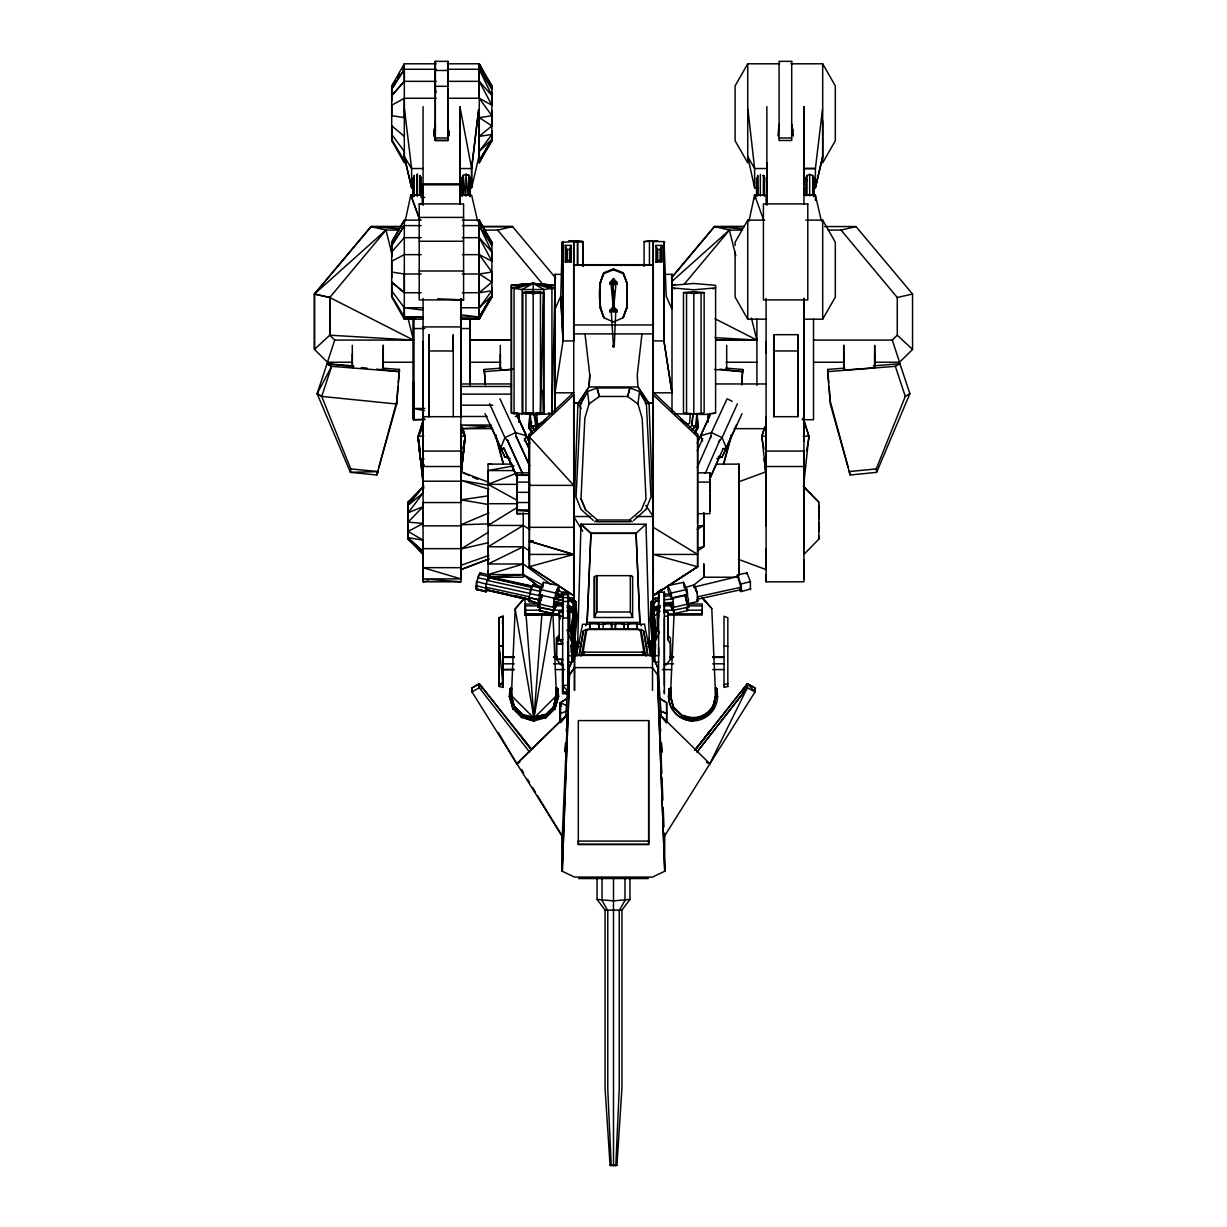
<?xml version="1.0" encoding="UTF-8"?>
<svg xmlns="http://www.w3.org/2000/svg" width="1227" height="1227" viewBox="0 0 1227 1227"><rect width="100%" height="100%" fill="white"/><g stroke="black" fill="none" stroke-linecap="round" stroke-linejoin="round"><path stroke-width="1.5" d="M407.977 318.084L413.484 340.078L329.741 335.201L314.465 349.404L314.449 294.02L371.06 226.581L402.425 226.581L371.06 226.581L314.465 294.02L314.465 349.404L327.44 362.241L352.302 362.21M391.919 253.912L385.953 230.078L314.449 294.02L329.741 297.501L413.484 340.078L334.71 340.078L329.741 335.186L329.756 297.501L385.968 230.093L398.806 230.093M352.318 366.428L352.318 354.082M391.72 287.409L391.72 297.072L404.312 319.189L423.054 319.189M391.72 256.796L391.72 248.56M436.168 63.819L404.312 63.789L404.312 162.838L391.72 140.737L391.72 131.044M391.72 100.829L391.72 92.178M421.183 292.747L404.312 292.747L391.72 282.133L391.72 290.784L404.312 307.778L404.327 317.026L423.054 317.578M391.72 277.747L391.72 261.198L404.312 254.649L421.183 254.649M421.183 225.615L404.312 225.615L391.689 245.446L391.72 251.934L404.312 237.67L421.183 237.67M436.168 69.279L404.312 69.264L404.327 81.35L391.72 95.599L391.72 87.286L395.569 80.706L391.72 87.286M382.21 368.115L399.342 369.465L399.342 371.674L396.658 404.036L376.781 475.002L350.385 472.349L317.118 393.668L327.057 363.775L353.698 366.674M391.689 272.057L404.327 273.989L404.327 292.732L391.689 282.149M404.327 98.267L404.327 117.639L391.689 115.721L391.72 105.231L404.312 98.267L436.168 98.267M423.07 486.981L408.162 502.211L408.162 505.294L423.07 486.981L408.131 502.196L408.131 539.159L423.054 551.291L408.131 537.671L408.162 512.748L423.07 493.009L423.07 341.551M460.907 451.061L460.892 441.367L460.892 451.061L423.054 451.061L423.07 441.367L423.07 466.521L460.907 466.521L460.907 481.214L423.054 481.199M460.125 199.142L460.125 183.835L460.125 184.848L423.054 184.832L423.07 183.851L423.07 198.697L423.07 183.851L460.14 183.835L460.125 194.986M423.054 554.389L417.318 547.334L423.07 554.374L408.131 539.159L408.162 522.119L423.07 523.454L408.131 531.414L423.054 540.187L423.07 581.797L460.907 581.828L460.892 298.422L460.892 416.705L423.054 416.689L423.07 418.852L423.07 416.705M423.085 183.835L423.07 205.154L423.054 106.611M429.174 350.968L429.174 416.689L429.174 334.68L429.174 350.968L453.269 350.968L453.254 334.695L453.269 416.689M433.775 131.32L435.294 124.372L435.294 130.292L435.294 124.356L433.791 135.783L435.294 130.292L433.76 131.304L433.76 135.783M435.309 70.476L435.309 61.35L435.294 88.773L435.309 72.546M435.294 137.976L447.916 137.976L447.901 140.445L435.309 140.461L435.309 86.304L435.309 88.789M447.886 72.546L447.901 61.381L447.901 140.445L435.294 140.476L435.294 61.35L447.916 61.35L447.886 70.476L435.294 70.476M447.886 88.789L447.886 140.461L447.886 137.976M447.886 61.35L447.901 86.304L435.294 86.289M460.125 203.866L460.125 106.626L460.14 204.418M460.892 428.238L460.907 502.564L423.054 502.564L423.07 525.846L460.907 525.846M468.944 180.568L470.064 179.357L470.079 196.627L470.064 178.007L468.944 175.476L465.877 174.387L468.929 175.492L468.913 195.231L468.944 175.476L465.877 174.357L463.223 175.492L462.058 178.007L462.058 195.952L462.088 178.007L463.223 180.553L462.502 195.568M470.079 383.729L470.079 319.189M471.597 187.838L471.597 168.544L478.637 109.632L471.613 168.528L471.613 187.854L478.883 156.611L478.883 143.452L478.867 156.581M498.269 732.442L516.751 763.777L567.61 714.16L562.257 836.354L471.996 691.905L472.027 687.918L479.266 683.715L531.276 748.838M486.153 584.052L476.597 581.598L476.214 588.853L486.137 591.675L476.613 589.62L476.597 581.598L480.064 572.871L489.588 574.942L489.972 576.092L489.573 574.942L488.423 576.445L486.153 584.052L485.386 590.923L486.153 591.705L487.288 590.555M460.524 317.041L479.266 317.041L479.251 220.139L462.41 220.124M482.18 70.859L479.266 65.936L491.889 85.89L491.858 89.111L479.266 63.789L479.251 98.267L491.889 115.721L479.266 117.654L479.251 160.676L491.889 140.752L491.889 85.89L479.266 63.789L447.41 63.789M488.085 570.77L488.085 575.616L488.07 464.097L512.134 464.097M550.984 584.512L523.254 563.96L488.07 563.991L488.085 546.767L523.254 525.447L529.788 529.389M523.254 525.447L488.07 525.447L488.085 490.263M488.085 470.585L488.085 484.374L516.552 500.033M491.858 287.409L491.858 295.722L479.266 317.041L460.524 314.725M462.395 292.732L479.266 292.747L491.889 282.149L491.858 272.057L479.266 254.649L462.395 254.649M479.266 254.649L491.889 261.198L491.858 251.934L479.266 225.615L462.41 225.615M479.266 225.615L491.889 245.446L491.858 242.24L479.266 220.124L479.266 319.189L460.524 319.189M491.858 131.044L491.858 139.387L479.266 160.691L479.251 136.35L491.889 125.798L491.858 110.921M447.41 98.267L479.266 98.267L491.889 105.231L491.858 92.194M502.978 657.243L502.963 616.276L499.174 617.764L499.159 686.445L502.978 687.427L502.978 616.261L499.159 617.748L499.159 686.445L502.978 681.016L502.978 687.427L502.963 681M500.325 368.714L500.325 354.143M511.368 687.78L512.917 708.746L521.72 717.504L533.96 720.924L546.184 717.488L554.972 708.731L558.423 696.568L558.055 688.914L556.138 687.78L556.138 689.681L556.153 687.795L558.024 688.914L558.408 696.537L554.972 708.731L545.049 716.077L533.96 719.145L522.472 716.093L514.45 708.086L511.368 696.246L509.481 696.553L509.88 688.93L511.398 687.78C508.469 703.362 518.331 717.948 533.96 720.924L533.96 718.961A22.439 22.347 -0.9 0 1 511.383 697.243L509.496 696.537L509.865 688.899L511.368 687.78L511.383 689.666L509.88 688.93M528.515 472.855L517.134 472.824L517.15 513.684L528.5 513.699M517.15 484.036L517.15 472.824L517.134 513.699L520.923 513.5M519.036 416.474L519.021 421.597L519.021 416.49L515.279 416.474M519.021 418.484L519.021 422.303L519.036 414.481M529.358 559.497L529.389 547.564M552.948 614.175L556.521 697.243L553.454 707.918L545.049 715.924L546.199 717.504L533.96 718.961L545.064 715.924L546.199 717.504L533.96 719.129L545.049 715.908L553.454 708.071L558.423 696.553L558.04 688.945L556.153 687.795L556.153 689.681M541.782 596.721L538.914 603.623L538.546 599.696L541.598 588.393L532.043 585.939L528.99 597.641L529.374 601.583L538.929 603.653L541.199 599.19M541.997 596.429L538.162 607.12L554.205 610.371L556.26 603.055M585.003 333.836L589.804 375.14L589.037 386.934L577.948 403.606L573.745 516.521L573.745 602.518L573.73 241.581L562.257 242.348L560.754 296.397L554.987 309.005L555.003 411.843L554.987 274.357L560.616 274.373M559.19 635.341L556.537 638.117L556.521 659.374L562.641 659.359L560.724 664.559L562.641 664.528L560.724 664.528L556.521 659.359L556.537 638.117L559.19 635.325L559.221 639.696L556.521 643.822L562.641 643.822L559.19 639.712L559.19 611.798L562.641 611.798L559.221 611.813L559.205 616.215L562.641 616.215M560.356 721.537L560.356 702.749L567.779 698.01L560.356 702.749L560.34 722.258M657.856 686.752L664.743 871.262L657.473 674.85L652.488 667.611L574.497 667.611L569.527 674.85L562.273 871.247L562.273 833.087L562.257 871.262L574.497 877.075L652.503 877.075L664.727 871.247L664.743 833.102M562.656 663.761L562.656 691.951L566.935 693.301M562.656 613.623L562.641 602.457M573.73 340.922L563.024 340.922L562.257 242.348L563.04 241.581L563.04 340.922L555.003 392.809L554.987 403.913M568.377 693.761L562.641 693.761L562.672 592.212L568.377 592.212L568.362 597.917L568.346 592.641M562.641 664.605L562.656 691.951L568.377 691.967L568.362 597.672L562.641 597.656L562.641 594.389L555.601 593.776M569.497 627.104L569.497 609.635M569.512 607.672L569.512 605.847L566.843 605.847M571.03 245.4L571.03 262.026L569.527 260.461L569.527 249.48L571.046 245.385L565.31 245.385L565.31 262.057L571.046 262.057L571.046 245.385M572.227 660.525L571.429 645.433L572.211 644.16L572.196 660.525L571.46 645.433L572.411 634.206M572.963 653.009L571.429 652.197L571.445 645.417L572.963 646.276L571.429 645.433L573.561 659.39L572.963 653.009L571.46 652.197L572.211 644.16L572.426 655.924M573.715 340.922L573.699 241.581M573.73 485.355L573.73 394.941L529.374 436.812L573.73 485.371L529.389 485.355L529.374 483.162L529.389 485.355M569.144 240.845L577.549 241.995L577.549 264.894L577.58 241.98L569.144 240.829L582.902 241.612L582.886 266.443L582.902 241.612L575.248 240.645M594.389 576.613L594.389 617.488L632.626 617.488L632.626 576.598L630.325 575.647L596.675 575.647L594.389 576.613L594.374 617.488L596.675 611.982L596.69 575.662L596.675 611.982L630.325 611.982L632.626 617.488M598.945 628.96L598.945 623.868L590.172 623.853L590.172 629.405L590.187 623.868M600.141 307.164L603.96 317.778C598.362 303.805 597.442 286.643 603.945 272.67L613.5 268.882L623.055 272.67L626.89 282.501L626.89 308.268L623.04 317.778L613.5 321.98L603.945 317.793L600.141 308.268L600.11 282.501L603.96 272.685L600.141 283.514M611.567 628.96L611.567 623.868L603.178 623.853L603.193 628.96M614.252 290.799L614.267 311.75L612.733 311.75L612.748 307.041M612.748 310.891L612.748 306.413M623.807 628.96L623.807 623.868L615.417 623.853L615.417 629.405L615.433 623.868M626.859 308.268L626.859 283.514L623.04 272.685L626.859 282.517M636.813 628.96L636.813 623.868L628.04 623.853L628.04 629.405L628.055 623.868M648.684 720.602L648.684 844.421L578.316 844.421L578.316 720.602L648.684 720.602L648.669 844.406L578.331 844.406L578.331 841.062M652.227 615.433L651.767 610.11L650.985 611.015L654.42 633.209L652.887 657.933L654.405 633.209L652.503 612.595L651 611.031L655.187 607.166L658.623 606.798L658.623 607.702L655.187 607.15L651.736 610.095L652.12 617.518M653.255 600.064L653.255 516.521L649.052 403.606L637.963 386.934L637.212 375.14L641.997 333.836M653.255 529.573L653.255 394.956L697.611 436.812M645.31 403.606L653.27 402.41L653.239 332.195M654.789 650.939L654.789 644.16L654.574 655.924M657.503 630.325L657.503 609.635L657.473 630.325L654.436 637.043M658.638 685.341L658.638 691.951L658.623 592.212L664.359 592.212L664.359 693.761L664.344 690.188M658.638 655.479L658.654 647.641M658.638 617.963L658.638 601.506M653.377 638.792L651.736 620.049L652.503 603.561L655.571 600.969L658.623 600.969L658.623 598.163L655.187 598.132L650.985 602.396L650.233 619.221L652.35 643.562M658.638 597.672L658.638 592.227L658.638 597.917M653.27 392.824L671.982 392.809L663.96 340.922L663.96 241.596L653.27 241.581L653.27 602.534M664.344 685.341L664.344 617.963M664.344 613.623L664.344 592.227L664.344 594.635M666.629 721.921L666.644 702.749L659.221 698.01L666.644 702.749L666.66 721.921M667.795 639.696L667.795 611.813L664.359 611.798L667.795 611.813L667.81 639.712L670.479 643.822L670.463 659.359L666.261 664.528L664.359 664.559L666.261 664.528M666.384 274.373L672.013 274.357L671.982 309.02L666.246 296.397L663.976 241.581L663.976 340.922L672.013 392.824M685.019 596.414L688.822 607.089L672.779 610.386L672.795 607.549L670.709 603.055M664.359 604.298L673.163 603.469L673.163 602.288L664.359 603.07M685.418 588.408L688.454 599.712L688.086 603.623L685.786 599.205M692.197 429.665L696.108 426.812L696.767 414.358M739.697 589.098L740.464 590.172L740.847 587.273L740.847 589.712L697.626 599.19L697.626 596.767L740.847 587.288L737.795 576.491L693.822 587.212M697.611 527.319L697.611 566.721L653.27 595.647L660.663 589.62M697.611 523.315L697.611 434.22L653.27 392.333M686.921 602.135L688.071 603.653L697.611 601.567L697.258 593.546L694.942 585.969L694.191 584.819L693.424 585.586M702.212 609.205L702.212 613.837L667.81 613.853M707.979 421.597L707.979 414.803L707.964 422.318M709.85 511.26L709.85 494.174M709.85 492.349L709.85 472.84L698.485 472.84M738.915 574.558L738.915 563.975M738.915 470.585L738.915 464.128L716.706 464.128M741.66 384.987L742.764 369.465L725.648 368.1M803.93 441.367L803.93 298.422L803.93 581.797L766.093 581.828L766.108 574.819M766.108 548.653L766.093 569.604L738.439 559.359M766.108 525.846L766.108 416.705M766.108 353.391L766.108 341.551M766.875 179.065L766.875 172.639M766.875 162.608L766.875 205.154L766.86 106.611M773.746 416.689L773.746 334.695L797.826 334.68L797.826 416.689L773.731 416.689L773.731 334.68M777.964 135.768L779.114 124.372M797.826 416.689L797.826 334.695M803.93 578.883L803.93 560.095M803.93 551.276L803.93 554.374L818.838 539.144L818.869 502.196L803.946 486.966L818.838 502.211M803.93 548.653L803.93 451.061L766.093 451.061L766.108 466.521L803.946 466.521M803.93 195.001L803.93 187.578M818.838 539.144L818.838 536.03M818.838 531.398L818.838 522.119M818.838 518.852L818.838 505.294M822.458 109.617L815.403 168.544L815.418 187.854L822.688 156.611L822.673 120.89M843.747 368.714L843.747 354.143M874.682 367.824L874.682 345.308L874.698 367.824L843.747 370.109L843.716 345.339L843.747 370.109M482.15 688.516L479.266 683.715L479.266 687.718L472.012 691.921L472.027 687.918L479.282 683.73L531.168 749.605M499.159 686.414L499.174 679.835L499.174 683.546L502.963 684.85L502.978 681.016M532.058 433.085L528.99 428.33L529.88 413.913M555.003 314.633L555.018 309.005M562.656 594.635L562.672 592.641L568.377 592.641M574.865 639.16L576.399 642.595L576.399 654.16L576.399 648.239M598.945 626.015L598.945 623.868L598.945 629.405M610.08 310.17L610.08 311.98L612.365 309.449L610.064 311.98L610.064 310.17L612.35 307.64M610.08 282.363L610.08 284.158L613.5 280.37L613.5 278.56L616.936 282.363L616.936 284.158L613.5 280.37L610.064 284.158L610.064 282.363L613.5 278.56M611.567 626.015L611.567 623.868L611.567 629.405M623.807 626.015L623.807 623.868L623.807 629.405M636.813 626.015L636.813 623.868L636.813 629.405M643.684 633.316L643.7 631.215L641.414 629.497L585.586 629.497L583.3 631.215L579.083 654.743M540.079 610.202L524.773 610.202L524.788 615.018L559.19 615.034M540.079 604.021L524.773 603.991L524.788 609.205L524.788 604.021M568.346 617.963L568.362 601.414L562.641 601.506M766.875 184.848L766.875 183.851M652.411 623.071L652.887 632.35L654.42 633.209L655.954 632.35L652.503 612.595L655.571 609.604L658.623 610.172L655.954 610.233L655.954 608.577L654.037 612.472L655.571 631.46L653.638 611.215L655.954 632.35L653.5 659.451L654.39 654.129L653.654 652.841L654.022 661.261L654.42 633.209L652.917 632.35L650.985 611.015L652.503 612.61L655.954 632.35L654.697 643.531M574.466 659.175L574.497 655.387L652.503 655.387L657.856 667.871L661.399 717.519M511.383 689.666L509.865 688.899L511.398 689.681L511.398 687.81M511.398 285.339L533.193 283.437L554.987 287.87L551.935 413.806L533.193 414.711L511.414 412.824L511.414 285.354L533.193 283.468L554.987 285.339L533.193 283.437L511.398 285.339L511.398 412.839L514.067 413.806L517.549 412.824M522.871 292.578L533.193 293.483L543.5 292.593L540.463 413.606L522.871 412.962L522.871 292.578L533.193 291.704L543.515 292.578L543.515 412.962L540.463 413.606L540.463 293.207L543.515 292.578L533.193 293.483L522.871 292.578L533.193 291.704M577.564 646.476L581 524.22L646 524.22L649.451 646.476M568.377 600.939L571.429 600.954L574.512 603.546L574.543 643.623L576.782 619.236L576 602.411L571.813 598.132L568.377 598.147L571.813 598.132L576 602.411L576.767 619.221L575.264 620.049L573.607 638.792M562.257 871.262L569.144 686.752M572.963 661.246L573.362 652.841L572.963 661.246L573.362 652.841L572.58 660.878L573.346 652.841L572.61 660.862L571.076 632.35L573.346 611.199L573.346 618.561M614.252 345.707L615.801 310.446L611.199 310.446L613.5 347.21L614.267 345.692L612.733 345.692L613.5 347.195L614.252 345.707L612.748 345.707M674.052 614.175L670.479 695.617L673.546 707.043L681.951 715.05A22.362 22.285 0 0 0 715.586 695.617L711.783 608.531L702.227 597.488M575.095 656.215L574.773 647.488M597.058 878.716L597.058 899.437L605.08 910.097L605.08 1088.395L610.064 1165.343L615.801 1165.589L619.236 1088.901L619.236 910.603L624.972 900.434L624.972 877.826M651.736 601.46L651.568 605.218L651.767 601.475L651 602.396L655.187 598.163L654.804 599.067L658.623 598.699M420.34 194.894L421.137 178.007L419.971 175.492L419.971 195.231L419.971 175.492L421.137 178.007L421.122 195.952L421.137 178.007M653.393 607.58L653.638 602.196L654.037 603.439L655.954 601.184L658.623 601.184M657.595 673.592L657.856 667.871L652.488 655.417L652.503 690.402M763.761 194.894L764.559 178.007L763.409 175.476L763.393 195.231M653.362 617.472L653.592 612.196M653.776 608.699L653.638 602.196M670.755 691.568L670.479 697.243L673.546 708.071L670.479 696.23L670.862 687.78L668.976 688.93L668.592 696.553A24.862 24.77 0 0 0 693.04 720.924A24.862 24.77 0 0 0 717.519 696.553L717.12 688.93L715.617 687.795L715.617 689.666L717.12 688.93M668.945 688.914L668.577 696.553A24.847 24.755 -0.8 0 0 693.04 720.909M574.589 623.071L574.113 632.35L572.58 633.209L571.046 632.35L572.58 633.193L574.113 657.948M574.88 617.518L575.264 610.095L571.813 607.166L568.377 606.782L571.813 607.15L576.015 611.015L574.497 612.61L572.58 633.193L574.083 632.35L575.647 654.144L572.58 654.144L573.5 659.451M689.359 427.41L691.89 425.462L696.108 426.812L696.767 414.665M581.123 408.392L577.932 403.606L589.021 386.95L589.788 375.14M615.801 1165.589L616.936 1165.343L621.92 1088.395L621.92 910.097L629.942 899.437L629.942 878.716M533.193 426.965L529.006 428.315L529.926 414.174M567.626 714.175L560.264 722.657L567.61 714.16L566.46 731.215L567.626 714.175L516.766 763.761L519.803 762.059L516.751 763.777M558.791 591.031L559.19 585.632L543.515 582.365L540.079 589.405L539.313 594.819L555.356 598.469L558.791 591.031L555.754 593.07L540.079 589.405M652.887 632.35L653.669 631.476L651.353 654.144L654.42 654.144M565.601 717.519L569.144 667.871L574.497 655.387L574.497 690.402L574.497 655.387L569.159 667.887L569.405 673.592M690.264 414.496L689.605 423.254L687.703 424.389L680.801 419.603M574.359 640.479L574.113 644.16L574.113 640.463M574.788 634.926L575.463 625.724M541.966 613.331L533.96 718.086L522.487 715.05L533.96 718.071L545.033 715.034L553.438 707.028L556.506 695.019M499.159 664.083L500.033 653.04M502.395 623.607L502.978 616.261L502.963 684.85L502.963 645.755L499.174 646.353L502.978 684.85L499.159 683.546M397.931 386.49L396.643 404.02L321.704 396.413L317.133 393.683L331.658 366.321L399.342 371.674L399.342 369.45L398.238 382.717M741.66 382.717L742.764 369.45L742.764 371.643L714.559 369.434M573.653 627.902L573.975 624.328M574.773 615.433L575.264 610.095L576.015 611.015M571.061 610.202L571.061 608.577L571.046 610.233L568.377 609.604L571.429 609.589L572.963 612.472L574.481 612.61L571.445 609.574L568.377 610.172L571.061 610.202L571.813 607.15L571.046 610.233L568.377 610.187L571.046 610.233L572.978 612.457L574.512 612.595L576 611.031L575.233 610.11L576 611.031L574.113 632.35L573.346 631.46M651.736 652.841L651.89 656.2L652.227 647.488M652.549 643.945L653.331 635.019M654.589 642.15L655.402 633.239M654.804 660.525L655.571 645.433L654.558 634.19M555.708 604.129L552.687 613.515L539.313 610.617L539.757 607.089M571.46 631.46L573.346 611.199L572.994 612.472M540.846 607.549L539.313 610.617L540.862 607.549L539.313 610.601L552.687 613.5L553.04 609.988M553.346 606.445L554.221 597.626L555.371 607.733L552.687 613.5M653.424 659.39L654.037 653.025M556.153 687.795L556.537 696.246L553.454 707.918L545.064 715.924L546.184 717.488L545.049 716.077L553.484 707.933L558.055 688.914M462.809 459.051L465.125 436.152L462.257 427.149L465.11 436.152L461.137 473.883L465.11 436.152L461.352 436.152M461.122 473.453L465.125 437.87L461.904 427.103M317.149 393.668L321.704 396.413L350.769 468.944L350.401 472.334L378.315 471.597L376.766 475.002L377.778 471.337M803.486 486.874L808.9 436.152L803.179 418.146L808.9 436.152L803.256 436.152M538.178 607.104L538.561 603.853L554.221 607.549L557.288 603.331L554.221 610.386L538.178 607.104L539.558 604.129M540.156 603.577L541.245 594.758M594.758 521.751L597.442 520.003L629.558 520.018L641.399 509.803L646 498.883L642.166 418.269L637.963 403.928L639.512 391.551L629.942 387.931L597.058 387.931L587.518 391.551L580.616 403.606M542.748 587.764L543.515 582.35M509.481 696.553L511.398 697.243L509.496 696.553L512.947 708.731L514.45 707.918L511.398 696.23M710.448 438.238L711.399 432.656L727.074 398.79L732.228 401.306M551.721 614.773L533.96 718.086L515.217 609.129L524.788 597.503M581.751 653.853L585.586 631.644L586.736 629.942L589.021 629.098L637.979 629.083L641.414 631.644L645.218 653.853L643.7 654.743L583.285 654.743L581.751 653.853L583.285 650.908L586.736 629.942L585.601 631.66M579.405 655.402L583.3 631.215M539.313 595.616L540.049 591.322L530.892 589.267L529.773 593.561L539.313 595.616L542.365 594.911M806.584 450.738L808.915 437.87M465.094 437.886L463.054 448.898L465.125 437.87L462.824 432.64M576.399 655.433L582.518 624.282L590.049 624.298M405.155 221.182L410.815 195.078L422.287 195.078L422.287 204.418M748.961 221.182L754.62 195.078L766.093 195.108L766.093 204.418M530.248 414.665L530.892 426.812L534.803 429.665L530.892 426.812L531.659 421.965M815.403 187.838L822.673 156.581M673.531 708.086L681.951 716.093A22.362 22.27 0 0 0 712.534 708.071L715.602 696.23L717.519 696.553L715.602 697.243A22.393 22.316 0.4 0 1 681.936 715.939A22.377 22.285 0 0 0 715.586 697.243M553.454 708.071L554.987 708.746L553.454 708.071L556.537 696.246L558.408 696.537L556.521 697.243L556.23 691.553M712.55 708.086L715.617 696.246L717.488 696.553L715.632 697.243L715.602 687.78L717.135 688.914M556.491 695.617L553.454 707.043L556.491 695.617L533.96 718.071L511.398 695.617L515.217 608.531L524.773 598.086L533.96 718.086L543.193 714.942L533.96 717.473L522.487 714.436L514.45 706.445L522.487 715.034L514.45 706.445M723.501 464.005L731.307 434.649M378.744 467.656L396.658 401.628L396.658 404.036M723.715 464.297L731.645 435.079M652.887 657.948L651.767 652.841M593.377 520.509L581 509.374L576.046 496.996L580.632 403.606L587.518 391.551L589.021 403.944L584.834 418.269L581 498.883L585.586 509.818L597.442 520.018M572.457 600.187L576.015 602.396L574.497 603.577L572.978 603.423L573.362 602.196L573.622 607.58M573.346 602.196L573.239 608.699M327.44 362.241L334.71 340.063M321.735 396.428L331.658 366.321L327.057 363.775M737.028 576.092L737.412 574.942L746.967 572.871L750.403 581.598L750.403 589.635M530.923 589.267L532.809 584.85L539.941 586.966M524.42 440.999L526.306 435.738L516.69 414.281M660.141 249.495L661.69 245.385L655.954 245.385L655.954 262.057L661.69 262.057L661.69 245.385L661.675 262.026L660.157 260.461L660.157 249.48L657.473 249.48L655.954 245.385M541.414 596.123L538.546 599.712L529.006 597.626L529.006 600.402L538.929 603.653L541.674 596.659M577.549 646.476L579.619 641.322M585.754 625.847L587.12 622.411L590.954 533.331L581 524.22L590.954 533.331L636.046 533.331L646 524.251M844.774 368.1L827.658 369.45L827.658 371.643L830.342 404.036L850.219 475.002L876.615 472.349L876.231 468.944L905.296 396.413L909.882 393.668L899.943 363.775L873.302 365.861M571.429 600.969L568.377 600.969L571.046 601.184L572.963 603.439L571.429 600.969L568.377 601.153L571.429 600.969L571.813 598.132L571.046 599.558M645.985 509.358L650.985 497.012L646.384 403.606L639.512 391.551L646.368 403.606M510.248 458.637L504.895 457.119L500.708 447.993L504.895 437.625L515.601 432.64L526.306 435.738L529.113 441.797M876.615 472.349L909.882 393.668M421.812 429.159L418.085 437.87L420.37 459.067L424.373 465.462M654.359 643.746L659.436 631.997M556.276 603.07L554.205 610.371L557.273 603.316M705.264 473.346L719.82 440.202M709.467 479.726L723.255 448.346M697.273 450.815L702.611 438.683M697.258 467.456L711.016 436.275M709.866 478.438L719.789 455.923M652.12 639.144L650.617 642.595L650.601 652.089L650.601 648.239M655.97 630.54L657.473 627.089M812.719 180.553L813.884 178.007L812.749 175.476L809.682 174.387M718.47 456.567L722.09 457.104L736.645 424.573M698.777 439.757L709.513 416.06M737.412 403.79L722.09 437.64L726.323 447.993L722.09 457.104M462.088 195.967L462.073 178.022L463.223 175.492L465.309 195.753M809.682 195.921L809.682 174.357L807.029 175.492L805.894 178.007L805.863 195.952M737.412 577.334L737.795 576.46M650.617 645.433L652.887 640.402M710.908 413.514L697.212 443.315M726.292 447.993L722.887 449.266L726.323 447.993L741.998 413.775M538.929 603.653L541.598 596.506M688.071 603.653L688.454 599.712M661.782 773.347L659.39 714.16L709.866 763.777L706.813 762.044L709.85 763.761L747.35 687.718L747.35 683.715L754.973 687.918L755.004 691.905L664.359 836.354M479.266 63.789L479.266 162.838L485.999 149.357M460.524 318.652L479.266 319.189L485.999 305.707M404.312 63.789L391.72 85.89L391.72 140.752M391.72 242.24L404.327 220.154L421.183 220.124M479.251 162.823L491.889 140.752L479.251 160.676L491.858 139.387L479.266 151.427L491.889 134.449L479.266 136.366M479.251 319.158L491.889 297.087L491.889 242.225L484.128 229.955M747.734 63.789L735.111 85.89L735.111 140.752L747.734 162.838L747.734 63.789L779.59 63.789M764.59 220.124L747.734 220.124L735.111 242.225L735.111 245.446M803.946 319.189L822.688 319.189L835.311 297.087L835.311 242.225L822.688 220.124L805.817 220.124M397.517 77.424L399.465 74.141L397.533 77.439M392.686 241.98L394.603 238.682M479.266 307.778L491.889 290.784L479.266 292.747L479.251 317.011L491.858 295.722L479.266 307.778L460.524 307.762M742.458 691.951L747.35 683.715L754.973 687.918L754.973 691.905L747.335 687.733L747.335 683.746L755.004 691.905M584.819 652.181L583.3 654.743L581.782 653.853L583.3 650.923L584.819 652.181L642.181 652.181L643.7 650.923L640.264 629.942L641.399 631.66M571.429 652.197L572.211 650.939M697.074 428.254L695.249 431.183L698.01 426.781L697.105 413.913M479.251 317.011L491.889 297.087M391.72 245.461L404.327 225.63M694.942 433.085L698.01 428.33L697.105 414.174M746.2 574.021L746.967 572.871M569.543 674.85L574.512 667.611M488.438 577.549L489.205 576.46L532.809 586.337L531.659 587.426L488.453 577.518L532.809 586.337M529.374 599.19L486.153 589.712L487.303 589.113M538.546 602.871L538.546 599.712L528.99 597.641L529.389 601.567L530.509 600.064M695.095 750.172L709.114 732.289L694.528 750.326M694.85 750.218L747.35 683.715L695.433 749.59M684.16 284.311L729.375 230.093L742.228 230.093M718.47 441.981L722.105 437.625L711.399 432.64L700.694 435.738L702.565 440.999M654.006 603.423L655.571 600.954L658.623 600.954M391.689 95.583L404.312 81.335L436.168 81.35M565.31 262.057L566.859 260.446L566.859 249.495L565.31 245.385M655.954 262.057L657.488 260.446L657.488 249.495L657.473 260.461L660.157 260.461M408.131 522.119L423.07 506.674L408.131 512.748M562.273 242.379L563.024 241.596L563.04 340.922L560.724 296.382L563.04 340.922L563.024 241.581M539.313 424.358L538.546 425.14L546.199 419.573L539.313 424.358L536.506 423.652M694.175 584.834L687.059 586.966M750.786 588.853L740.847 591.705L739.697 590.57M874.698 362.241L899.56 362.241L912.551 349.419L912.551 294.02L855.955 226.55L824.59 226.55M813.516 340.078L892.29 340.078L897.259 335.201L897.259 297.501L841.047 230.078L828.194 230.078M536.766 414.481L537.38 423.269L535.11 425.462L530.892 426.812L530.248 414.358M573.745 392.364L529.374 434.22L529.374 566.736L573.73 595.647L573.73 554.435L529.374 541.26L533.085 541.092M633.607 520.493L646 509.374M671.89 281.474L729.375 230.078L735.801 255.737M408.131 505.279L423.07 493.009M408.131 502.196L413.56 497.779M652.825 617.181L658.807 612.457M693.27 585.478L703.746 577.227L738.915 577.227M574.497 603.561L576 602.396M589.037 403.928L599.343 396.474L627.657 396.474L637.979 403.944M546.199 419.603L538.561 425.155L539.297 424.389L537.38 423.269L534.527 414.772M693.5 427.042L696.077 425.263L696.108 426.812M697.596 550.954L703.746 546.751L703.746 512.779L703.746 546.751L698.178 547.932M646 656.031L647.902 654.758L643.715 631.199L647.565 655.402M488.07 525.447L516.843 507.671M488.959 512.917L460.907 524.788L460.907 548.975L488.423 532.242M697.212 529.389L703.746 525.447L698.178 526.122M827.658 371.643L895.342 366.321L899.943 363.775M575.264 620.064L576.782 619.236L576.015 610.356M509.496 696.537L512.917 708.746L514.45 707.918L522.472 715.939L533.96 720.924M575.248 620.049L576.767 619.236L576.015 618.347L576.767 619.221M488.07 563.991L523.254 546.767L529.404 550.954M512.947 708.731L514.45 708.086M623.055 272.67L623.055 273.606L613.5 269.787L603.945 273.606L603.945 272.67M516.214 473.331L488.07 484.358L517.687 484.358M488.944 558.945L460.907 569.604L488.959 558.96M738.424 481.966L766.093 471.751M558.423 696.568L556.537 696.246L558.423 696.553L556.521 697.227L556.138 687.78M675.065 288.836L672.013 287.87L693.807 289.787L715.586 287.9M712.933 288.836L715.602 287.87M675.065 413.806L704.896 414.496L715.602 412.839L715.602 285.339L693.807 283.468L672.013 285.339L675.095 284.388M712.918 413.775L715.586 412.809M460.907 565.325L488.944 555.417M724.022 684.85L727.841 683.546M560.34 713.362L567.058 711.123M530.908 426.797L535.095 425.447L537.656 427.425M554.972 287.9L551.905 288.851L533.193 283.437L511.398 287.87L522.119 289.557L543.898 289.541L554.972 287.9L533.193 283.468L554.972 285.37M562.641 603.07L553.837 602.304L562.641 599.773L553.837 598.975L562.641 596.215L555.601 595.616M553.837 598.975L562.641 596.23M523.254 563.991L488.07 574.573L523.254 574.573L542.855 585.233M574.85 646.583L575.616 654.129L574.113 654.574L572.61 654.129L575.616 654.129L574.083 632.35M716.752 458.637L722.105 457.119L718.47 456.597M649.052 403.606L653.239 402.41M573.73 527.334L529.374 527.319L529.389 434.22L529.389 566.721L573.73 554.435L529.358 541.122L533.07 541.107M741.614 590.923L740.847 584.052L750.403 581.598M484.772 230.078L497.625 230.093L512.533 226.581L555.601 277.885M841.047 230.078L855.955 226.55M688.439 603.853L672.779 607.549L672.779 610.386L669.712 603.331L672.795 610.371M667.81 585.632L671.246 593.07L686.921 589.405L687.687 594.819L671.629 598.485L668.194 591.046L667.81 585.632L683.485 582.35L686.921 589.405M460.907 548.975L488.331 542.702M897.259 297.501L912.551 294.02M686.844 603.577L685.786 594.758L672.779 597.626L673.623 606.46M533.96 717.488L545.049 714.451M671.307 604.129L671.629 607.733L674.313 613.515L687.687 610.617L687.273 607.104L687.672 610.601L686.154 607.549M525.923 291.949L533.193 293.483L540.463 291.949M522.871 412.962L533.193 413.867L538.638 412.717M543.5 292.593L533.193 293.514M683.485 292.578L693.807 291.673L704.129 292.578L704.129 412.962L693.807 413.867L683.485 412.962L683.485 292.578L693.807 293.483L704.129 292.578M610.064 1165.343L616.936 1165.343M629.942 899.437L613.5 900.863L597.058 899.437M621.92 910.097L605.08 910.097M513.99 465.8L488.07 470.57L513.99 470.57M428.453 580.816L423.07 581.797L423.085 298.422M502.978 645.77L499.159 646.368L499.174 617.764M462.395 273.989L479.266 273.989L491.889 272.057M508.53 456.567L504.895 457.119L490.386 424.557M488.346 495.846L460.907 499.834L488.346 504.496M644.098 266.428L644.098 241.612L657.856 240.829M644.098 241.612L651.736 240.63M555.601 595.248L568.377 594.405M557.365 603.086L553.837 603.5L562.641 604.267M848.685 471.597L876.231 468.944M664.359 594.389L671.399 593.776M664.359 599.773L673.163 598.975M527.748 412.717L533.193 413.867L543.515 412.962L542.947 390.278M664.359 596.215L671.399 595.616M501.368 368.115L484.236 369.45L485.355 384.987M512.457 369.45L484.236 371.643L484.251 369.465L485.34 382.701M415.554 318.36L404.312 319.189L404.312 220.124L391.689 242.225L391.689 297.087L391.72 295.722L404.312 317.041L423.054 317.041M513.055 369.174L500.325 370.109L500.309 345.339M577.549 241.98L582.886 241.627M485.278 427.594L460.907 428.668L492.779 428.652M545.816 614.098L524.773 615.034L524.788 605.862L540.079 605.862M424.818 419.297L413.484 419.711L413.484 319.035L413.514 419.695L424.803 419.695M489.588 523.822L460.907 524.788L460.892 578.883L460.892 567.672L423.054 567.687L423.07 578.883M658.623 609.604L655.571 609.604L658.623 610.172M514.205 669.497L502.978 669.605L514.205 669.574M556.537 643.822L562.641 643.822M790.832 63.789L822.688 63.789L835.311 85.89L835.311 140.752L822.688 162.838L822.688 63.789M447.41 69.264L479.266 69.264L491.889 89.111M447.41 81.335L479.266 81.335L491.889 95.583L479.266 69.264M779.084 137.976L791.706 137.976M423.054 168.528L411.582 168.528L404.312 156.611L411.582 187.838L411.612 168.528L404.542 109.617M460.14 168.544L471.613 168.528L460.493 109.571M766.093 168.544L754.62 168.528L747.734 156.611L754.636 187.854L758.439 187.854M460.14 187.854L463.959 187.838M460.14 195.108L471.613 195.078L477.61 221.151M410.815 195.078L419.741 219.71L410.83 195.093L422.287 195.108M421.03 197.424L424.818 197.44M419.22 203.927L463.591 203.927L463.591 299.925L419.22 299.925L419.22 203.927L422.932 204.295M419.22 217.409L463.591 217.409M462.41 237.67L479.266 237.67L491.889 251.934M419.22 241.259L463.591 241.259M569.527 249.48L566.843 249.48L566.843 260.461L569.527 260.461M573.73 264.725L653.27 264.695M573.73 265.293L653.27 265.308M419.22 270.983L463.591 270.983M404.312 273.989L421.183 273.989M423.054 307.747L404.312 307.778L423.054 310.094M735.111 251.934L735.111 297.087L747.734 319.189L766.476 319.189M573.73 324.971L653.27 324.956M423.054 326.919L460.907 326.919M413.484 328.545L424.818 328.529M460.646 328.529L470.094 328.545M573.73 333.882L653.27 333.913M715.034 318.79L756.906 340.078L715.632 340.063L756.906 340.078L751.399 318.084M653.27 340.922L663.976 340.922M773.731 350.968L797.826 350.968M382.901 362.241L413.484 362.241M470.094 362.241L500.677 362.241M726.323 362.241L756.906 362.241M813.516 362.241L844.099 362.241M460.907 383.974L511.536 383.944M715.464 383.944L766.093 383.974M460.907 386.49L511.536 386.474M589.021 386.95L637.979 386.95L649.068 403.606M555.003 392.809L573.73 392.824M460.907 394.143L511.536 394.128M581.69 403.606L573.73 402.41L577.948 403.606M460.907 405.201L492.794 405.186M424.803 408.453L413.514 408.468L424.45 410.646M460.907 416.49L487.165 416.474M802.182 419.711L813.516 419.711L813.516 319.066M490.907 425.017L460.907 425.033L490.907 426.904M734.221 428.652L766.093 428.668M423.729 436.152L418.085 436.152L418.085 437.87L423.729 488.438M765.663 436.152L761.875 436.152L765.878 473.883L764.176 459.067M424.082 459.067L420.37 459.067L418.1 436.152L423.836 418.162L418.085 437.87L420.386 450.723M517.134 482.104L528.515 482.119M698.485 482.119L709.866 482.104M517.134 492.349L528.515 492.349M528.5 502.533L517.134 502.518L517.15 513.684L517.134 510.325L528.53 510.325L517.134 510.325L528.5 511.184M488.07 503.714L517.687 503.714M698.485 513.684L709.85 513.684L709.866 472.824M573.73 529.573L573.73 516.521L590.785 516.521M636.215 516.521L653.27 516.521L645.847 505.386M596.629 521.751L630.371 521.751M636.046 533.331L639.88 622.411L636.061 533.316L590.939 533.316L587.12 622.396L639.88 622.396L641.246 625.847M488.07 546.767L523.254 546.767L523.254 574.558L539.727 587.38L523.254 574.558L488.07 577.242L523.254 577.242L523.254 512.779M423.054 548.653L460.907 548.653M529.389 554.42L573.73 554.42M562.641 594.435L568.362 594.435L568.362 592.227L568.377 691.967L562.641 685.356L568.377 685.356L568.362 691.951M557.273 604.021L563.024 603.991M663.976 603.991L669.727 604.006M686.921 604.006L702.227 603.991L702.212 615.018L667.81 615.034M555.371 605.862L563.024 605.847M663.976 605.847L671.629 605.862M686.921 605.862L702.227 605.847M566.843 607.672L571.813 607.166L576 611.031M654.804 607.687L660.157 607.656M553.454 610.202L563.024 610.202M663.976 610.202L673.546 610.202M686.921 610.202L702.227 610.202M566.859 611.138L569.527 611.153M657.503 611.138L660.157 611.153M562.641 611.813L559.19 611.813L560.248 619.037M524.803 603.991L524.788 615.018L524.788 613.822L559.19 613.853M664.359 616.215L667.81 616.215M597.549 624.282L605.049 624.298M610.678 624.282L616.322 624.282M621.951 624.298L629.451 624.282M636.951 624.298L644.482 624.282M569.527 630.325L566.843 630.325L569.512 630.31L572.58 637.043M575.616 646.476L579.435 646.476M647.565 646.476L651.368 646.506M568.377 655.693L577.779 655.663M649.221 655.693L658.623 655.663M502.978 657.442L514.205 657.411M553.484 657.442L557.227 657.411M669.773 657.442L673.516 657.411M712.795 657.411L724.022 657.442M556.521 659.374L562.641 659.359M568.377 662.151L572.135 662.135M654.865 662.151L658.623 662.135M502.978 663.807L514.205 663.807M553.484 663.807L560.969 663.807M666.031 663.807L673.516 663.807M712.795 663.807L724.022 663.807M555.356 669.605L564.711 669.589M662.289 669.574L671.644 669.605M712.795 669.605L724.022 669.574M578.316 841.078L648.684 841.078M578.699 878.547L648.301 878.547M657.503 607.656L660.157 607.672M524.773 613.853L559.19 614.819M437.717 298.805L463.591 299.925M715.034 337.64L756.906 340.078M488.07 464.097L491.766 464.389M460.892 581.797L423.054 578.899L460.907 578.899L423.054 567.687M327.072 363.79L331.658 366.321L327.072 363.79L353.698 365.876M742.151 228.851L714.467 226.55L671.399 277.885L714.467 226.581L743.991 226.55L714.467 226.581L729.375 230.078M398.729 228.851L371.045 226.55L385.953 230.078M481.95 590.095L476.613 589.62L476.229 585.678L485.769 588.132L486.137 591.675L476.214 588.853M350.769 468.913L378.284 471.582M719.942 369.158L742.764 371.643M361.305 367.502L367.011 368.131M376.52 369.158L399.342 371.643L399.312 369.465M724.022 645.77L727.841 646.368M408.131 537.671L423.07 540.187M488.346 485.156L460.907 480.355L488.959 489.266M486.536 590.156L529.742 600.049L486.153 589.712L510.355 594.926M514.021 595.693L521.352 597.135M533.576 585.586L532.809 584.819L542.349 586.905M487.303 579.757L477.748 577.702L478.913 574.389L488.438 576.46L489.021 579.711M487.303 580.432L530.892 589.926M486.536 583.914L529.757 593.408M486.153 587.288L529.374 596.767M314.449 294.035L329.756 297.501L329.741 335.201M493.223 578.147L500.493 579.773M504.113 580.616L516.843 583.485M520.463 584.328L527.748 585.954M538.914 603.623L528.99 600.417L529.389 601.567M533.96 719.114L522.472 715.939L521.72 717.504L514.45 707.918M548.515 412.824L551.935 413.806L551.935 288.836M651.384 654.144L652.887 654.574M500.677 447.993L504.098 449.266L500.708 447.993L485.033 413.76M488.959 482.38L460.907 471.72L469.327 475.555M632.611 576.613L630.31 575.662L630.31 611.982M472.686 477.073L477.732 479.374M560.371 721.921L560.356 702.749L567.043 705.786M706.798 762.044L709.85 763.761M652.917 632.35L654.405 633.209M653.27 527.334L697.642 554.435L653.27 554.435L697.642 566.736L697.642 434.205M479.266 117.654L491.889 125.798M479.266 273.989L491.889 282.149M629.558 520.003L632.242 521.751M529.374 566.705L573.745 595.632M579.098 654.758L581 656.031M530.892 425.278L533.515 427.042M680.801 419.573L688.454 425.14L687.703 424.389M557.15 589.052L563.3 593.638M650.985 602.396L652.503 603.577M408.162 539.144L423.07 551.276M404.312 136.366L391.72 125.798L391.72 134.433L404.312 151.427L404.327 160.676L391.72 139.387M447.916 130.292L449.051 131.304L449.036 135.783L447.901 124.372M694.191 586.337L697.243 593.408M897.259 335.201L912.551 349.419M571.813 598.132L576.015 602.396L571.813 598.163L572.181 599.083M663.96 241.596L664.727 242.363M667.795 635.341L670.479 638.117L670.479 659.374M532.84 584.819L533.592 585.601M613.5 280.354L616.936 284.158L616.92 282.363M614.635 307.655L616.936 310.17L616.936 311.98L614.635 309.449L616.936 311.98L616.92 310.17M702.227 598.086L711.783 608.531M576.015 618.331L576.782 619.236M571.061 601.153L572.994 603.423M504.895 437.625L508.53 441.965M497.625 230.078L542.84 284.311M517.886 732.289L530.724 748.7M529.681 752.182L479.266 687.718L479.266 683.746M737.412 574.942L740.847 584.052M696.461 600.049L697.642 601.583M480.033 572.902L480.8 574.021M480.232 223.805L482.18 226.872M528.99 426.781L531.736 431.183L528.99 426.781L528.99 428.33M573.73 516.521L582.672 531.138M648.301 638.362L651.276 643.239M521.598 769.482L523.576 772.734M527.549 779.268L529.527 782.519M532.503 787.412L535.478 792.32M537.457 795.571L562.257 836.354M642.181 652.181L643.715 654.743L645.249 653.853L643.715 650.908L645.218 653.853M484.128 74.141L490.923 85.629M480.232 223.912L482.18 227.194M485.094 232.118L487.027 235.4M488.975 238.682L490.923 241.98M479.266 237.67L491.889 261.198M479.266 81.335L491.889 105.231M479.266 220.124L491.889 245.446M529.788 443.315L516.122 413.484M499.926 398.79L515.601 432.656L516.552 438.238M687.442 604.129L688.838 607.12M524.389 438.468L529.159 448.883M516.383 436.843L529.65 465.754M524.558 438.637L529.282 449.021M516.138 436.245L529.589 465.6M507.365 455.877L516.843 476.613M507.349 440.171L522.395 473.223M508.039 457.272L516.797 476.429M503.898 448.315L517.38 477.87M574.098 640.402L576.399 645.448L575.156 642.104M763.409 175.476L764.528 178.007L763.393 175.492L764.528 178.007L764.559 195.952M507.18 439.741L522.503 473.438M517.487 416.06L528.193 439.741M489.588 403.79L504.91 437.64M503.745 447.61L517.533 478.131M462.073 178.022L463.223 180.568L462.058 178.007L462.855 194.894M568.791 621.844L571.046 630.54M567.58 631.997L572.626 643.761M581.015 498.868L585.601 509.803M647.396 641.322L649.436 646.476M556.521 638.117L557.871 641.568M569.527 627.089L571.399 632.089M536.245 428.53L534.098 414.833M763.531 219.71L754.636 195.093L754.636 198.682M560.34 702.734L561.552 706.277M895.342 366.321L905.296 396.413M892.29 340.078L899.56 362.241M489.573 574.957L489.956 576.123M537.395 423.254L538.423 426.689M468.929 175.492L470.094 179.357M654.006 612.472L653.638 611.215L653.654 618.561M575.264 652.841L575.616 654.129M791.706 130.292L793.24 135.783M495.371 435.064L503.285 464.297M848.24 467.671L830.342 401.628L829.084 386.49M849.222 471.337L850.219 475.002M696.092 589.267L697.227 593.546M670.479 695.019L671.353 698.286M511.414 695.617L514.45 707.043M495.708 434.649L503.499 464.005M435.294 88.789L436.183 92.485M404.312 156.611L411.612 187.854M821.4 221.151L815.403 195.093L803.946 195.078L815.403 195.093L815.403 200.461M791.706 124.356L793.225 135.768L791.691 130.292L791.691 124.372L793.225 131.32M644.466 624.298L650.617 655.417M761.906 437.886L763.915 448.898M572.395 636.798L571.751 633.239L572.395 642.166M567.411 641.966L568.377 647.626L568.362 674.037M683.485 582.35L684.252 587.764M685.755 594.758L686.813 603.561M747.949 109.617L754.636 168.528L754.62 187.854M420.386 459.067L418.085 436.152L423.514 486.874M468.131 194.924L465.877 174.357L465.877 195.921M573.53 633.347L574.497 642.795M574.88 646.583L575.647 654.144M573.715 635.249L574.466 642.795M673.976 609.972L674.313 613.515M653.04 624.344L653.331 627.902M573.653 635.034L574.466 643.93M575.57 605.018L575.233 601.475M827.658 369.45L828.762 382.701M651.522 625.709L652.212 634.926M652.611 640.463L652.902 644.16M671.246 593.07L671.629 598.485M763.761 188.068L764.114 195.568M573.392 612.212L573.638 617.472M763.838 189.924L764.099 195.553M611.199 1165.589L607.764 1088.901L607.764 910.603L602.028 900.434L602.028 877.826M661.936 777.166L662.887 800.081M663.178 807.703L663.976 826.814M652.503 655.387L652.534 659.175M576.383 645.448L576.399 652.104M803.93 184.848L803.93 106.626L803.946 204.418M576.399 647.289L576.383 642.595L576.399 652.089M569.497 605.831L569.497 607.886M568.346 613.623L568.362 617.963L562.641 617.963L562.641 592.227M538.515 599.712L538.53 602.856M874.682 354.097L874.682 366.428M803.93 341.551L803.93 353.391M715.617 691.568L715.632 697.243M653.285 242.363L653.285 241.596L653.285 340.922M614.252 307.041L614.252 311.75M614.252 306.413L614.252 310.891M555.003 274.373L554.987 285.86M460.892 341.551L460.892 353.391M435.309 137.976L435.309 140.461M423.07 441.367L423.085 451.061M417.318 195.124L417.318 174.387L417.318 195.921L417.318 174.357M413.484 196.611L413.484 186.228L413.514 195.568M413.484 381.873L413.514 419.695L413.514 319.189M408.162 502.211L408.162 518.852M822.688 220.124L822.688 319.189M813.884 195.952L813.869 178.007L812.719 175.492L812.719 195.231M813.516 186.228L813.516 196.611M807.013 175.476L807.029 195.231M766.093 298.422L766.093 581.828M760.357 174.357L760.357 195.921M756.906 186.228L756.906 196.611M756.906 319.066L756.906 385.401M756.553 178.007L756.522 195.952M747.734 220.124L747.734 319.189M738.93 464.097L738.93 575.632L738.915 466.797M726.691 345.339L726.691 370.109M701.077 293.207L701.077 413.606M698.01 597.641L698.01 600.417M697.642 596.782L697.642 599.205M693.807 293.483L693.807 413.867M686.537 293.207L686.537 413.606M673.163 602.319L673.163 603.5M672.013 274.357L671.997 411.843M650.601 642.595L650.601 652.104M650.601 652.687L650.601 654.16M649.451 241.98L649.451 264.879M613.5 268.851L613.5 269.817M613.5 878.256L613.5 1165.65M612.748 290.799L612.733 311.75M583.285 631.199L583.285 633.316M569.527 609.62L569.497 630.325M554.221 607.549L554.221 610.386M543.898 414.496L543.898 289.541L533.193 283.437L514.067 288.836L514.067 413.806M533.193 413.867L533.193 283.437L522.104 289.541L522.104 414.496M525.923 293.207L525.923 413.606M471.996 687.902L471.996 691.905M470.094 319.035L470.079 385.401M413.514 186.228L413.514 196.627M352.302 345.308L352.318 367.824M712.55 706.445A22.362 22.285 0 0 1 683.623 715.341M383.269 345.339L383.253 370.109L383.284 345.339M413.131 178.007L413.131 195.952L413.116 178.007M414.281 175.492L414.266 196.381L414.251 175.476M463.223 175.492L463.223 195.231L463.208 175.476M478.867 119.004L478.867 132.163L478.883 119.004M613.5 281.903L612.748 301.367L614.267 301.382L615.801 285.692L613.5 281.873L611.199 285.692L612.733 301.382L613.5 281.873M703.746 563.96L703.746 577.227L703.746 563.991M757.688 175.492L757.688 195.231L757.673 175.476M569.512 605.847L569.512 607.902L569.527 605.831M565.693 742.58L565.064 752.044L565.708 742.58M555.724 593.07L555.356 598.469L555.754 593.07L559.175 585.632L555.754 593.07M692.887 414.833L691.905 425.462L692.887 414.833M629.942 387.931L627.657 396.474L629.942 387.931M764.774 427.165L761.906 436.152L764.743 427.149M626.89 307.164L623.055 317.793L626.859 307.164M522.487 716.062L521.72 717.504L522.472 716.093M404.312 65.936L402.364 69.218L404.327 65.951M404.327 69.279L391.72 89.111L404.312 69.264M747.335 687.733L696.921 752.151L747.366 687.733M709.099 732.289L706.43 735.525L709.114 732.289M697.611 566.721L653.285 595.616L697.611 566.721M727.841 686.445L724.022 687.442L724.022 616.261L727.841 617.748L727.841 686.445M543.5 412.947L540.447 413.591L543.5 412.947M670.479 696.23L668.577 696.553L670.479 697.243L668.592 696.553L670.479 696.246M562.641 639.696L559.221 639.696L562.641 639.712M791.706 61.35L779.084 61.35L779.084 140.476L791.706 140.476L791.706 61.35M815.418 168.528L803.946 168.528L815.403 168.544M807.78 203.927L763.409 203.927L763.409 299.925L807.78 299.925L807.78 203.927M512.533 226.55L483.009 226.55L512.533 226.581M511.368 340.063L470.11 340.063L511.352 340.078M528.5 475.278L517.134 475.278L528.515 475.309M660.157 605.831L657.473 605.831L657.473 607.886L657.488 605.847L660.157 605.847M514.205 656.782L502.978 656.782L514.205 656.798M557.227 656.782L553.484 656.782L557.227 656.798M673.516 656.782L669.773 656.782L673.516 656.798M724.022 656.782L712.795 656.782L724.022 656.798M572.196 599.083L568.377 598.699L572.196 599.067M666.629 713.378L659.942 711.123L666.66 713.362M574.175 614.113L568.193 609.466L574.175 614.144M666.675 722.642L659.39 714.16L660.525 731.215L659.39 714.16L666.66 722.657M614.267 301.382L613.5 299.848L614.252 301.367M807.013 180.568L805.863 178.007L807.029 180.553M599.343 396.474L597.058 387.931L599.359 396.474M661.936 752.044L661.307 742.58L661.936 752.059"/></g></svg>
